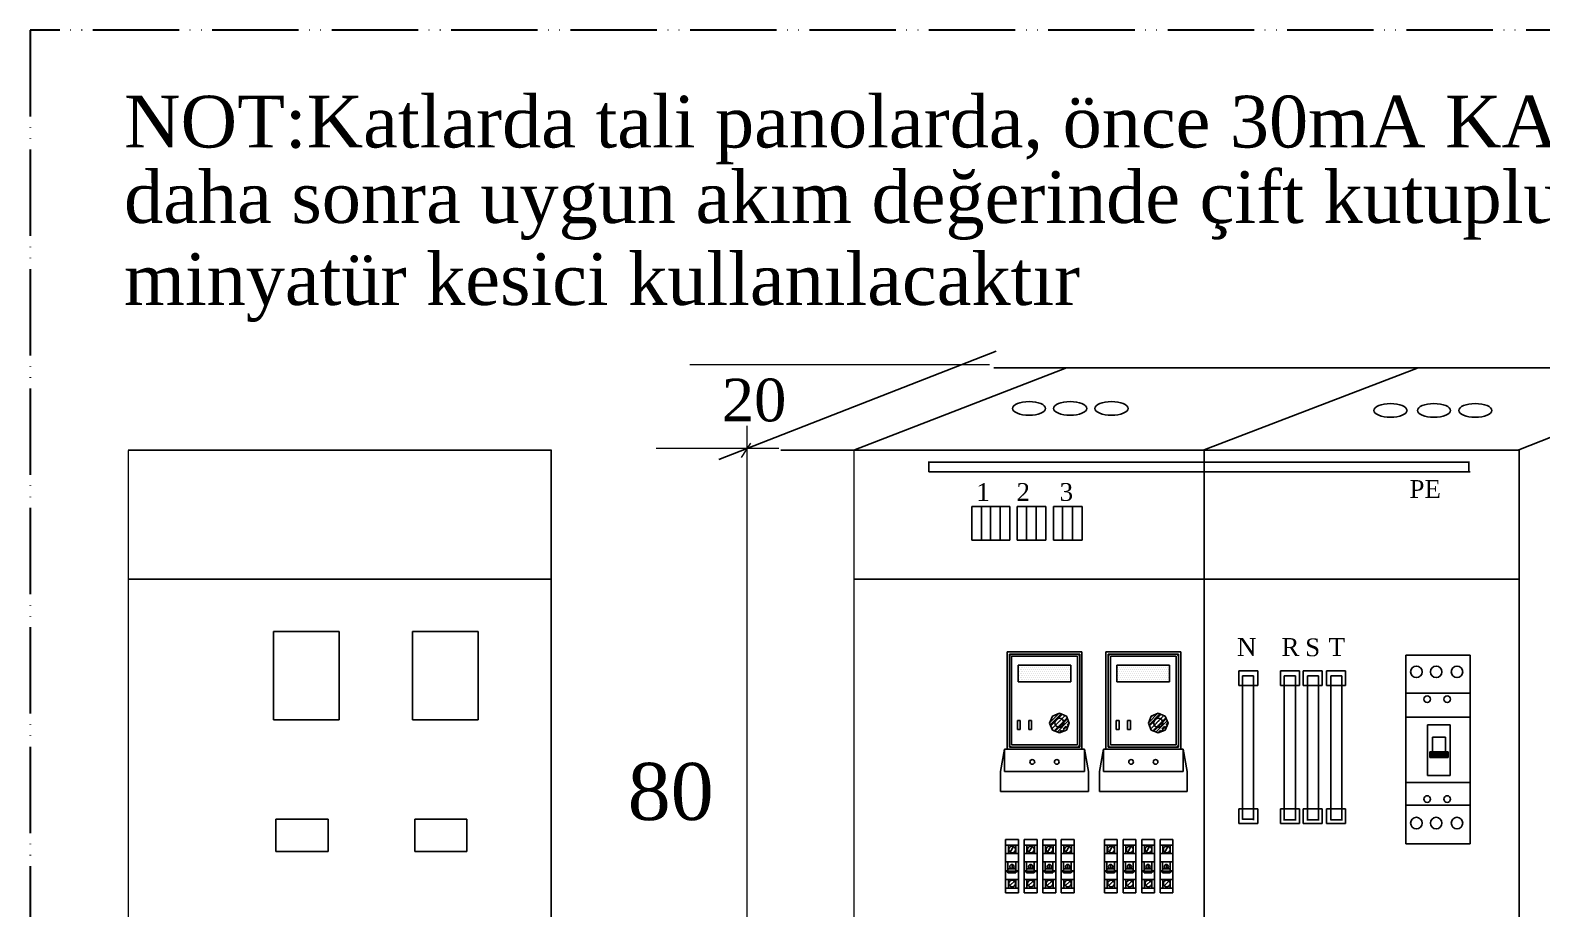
# Model space of a CAD drawing. Header units: centimetres. Extents: x 158658 to 162658, y -423569 to -420790.
# Drawn here: x 161230.4 to 161650.6, y -421034.6 to -420790.4 of the extents above; entities that cross this region are included whole.
import ezdxf

# ---------------------------------------------------------------- set-up
doc = ezdxf.new("R2010")
doc.units = ezdxf.units.CM
doc.header["$MEASUREMENT"] = 0
doc.linetypes.add('ACAD_ISO05W100', pattern=[33, 24, -3, 0, -3, 0, -3])
for name, color, linetype, lineweight in [('0.2', 7, 'Continuous', 20), ('aydınlatma linyesi', 2, 'Continuous', 50), ('etelefon', 2, 'ACAD_ISO05W100', 30)]:
    doc.layers.add(name, color=color, linetype=linetype, lineweight=lineweight)
doc.styles.add('MtXpl_Times_New_Roma', font='times.ttf')

msp = doc.modelspace()

# ---------------------------------------------------------------- linework, layer by layer
for p, q in [((161421.77, -420909.66), (161498.91, -420879.6)), ((161459.33, -420907.08), (161518.45, -420884.21)), ((161498.21, -420884.21), (161702.01, -420884.19)), ((161556.68, -420907.02), (161616.18, -420884.19)), ((161644.16, -420907.02), (161702.01, -420884.19)), ((161257.61, -420907.09), (161375.24, -420907.09)), ((161375.24, -420907.02), (161375.24, -421118.09)), ((161439.06, -420907.09), (161644.25, -420907.09)), ((161556.68, -420907.02), (161556.68, -421183.7)), ((161644.25, -420907.09), (161644.25, -421182.89)), ((161480.04, -420910.4), (161630.5, -420910.4)), ((161480.14, -420913.09), (161480.14, -420910.4)), ((161630.63, -420913.09), (161480.22, -420913.09)), ((161630.33, -420910.4), (161630.33, -420913.09)), ((161492.16, -420922.77), (161502.73, -420922.77)), ((161492.16, -420932.15), (161492.16, -420922.77)), ((161494.81, -420922.72), (161494.81, -420932.21)), ((161497.29, -420922.72), (161497.29, -420932.21)), ((161500.03, -420922.72), (161500.03, -420932.21)), ((161502.73, -420922.77), (161502.73, -420932.15)), ((161504.76, -420922.77), (161512.73, -420922.77)), ((161504.76, -420932.15), (161504.76, -420922.77)), ((161507.29, -420922.72), (161507.29, -420932.21)), ((161510.04, -420922.72), (161510.04, -420932.21)), ((161512.73, -420922.77), (161512.73, -420932.15)), ((161514.81, -420922.77), (161522.79, -420922.77)), ((161514.81, -420932.15), (161514.81, -420922.77)), ((161517.35, -420922.72), (161517.35, -420932.21)), ((161520.09, -420922.72), (161520.09, -420932.21)), ((161522.79, -420922.77), (161522.79, -420932.15)), ((161502.73, -420932.15), (161492.16, -420932.15)), ((161512.73, -420932.15), (161504.76, -420932.15)), ((161522.79, -420932.15), (161514.81, -420932.15)), ((161257.62, -420942.94), (161375.24, -420942.94)), ((161459.31, -420942.94), (161644.25, -420942.94)), ((161298.02, -420957.52), (161316.32, -420957.52)), ((161298.02, -420982.11), (161298.02, -420957.52)), ((161316.32, -420957.52), (161316.32, -420982.11)), ((161336.63, -420957.52), (161354.93, -420957.52)), ((161336.63, -420982.11), (161336.63, -420957.52)), ((161354.93, -420957.52), (161354.93, -420982.11)), ((161522.74, -420963.2), (161501.95, -420963.2)), ((161501.95, -420963.2), (161501.95, -420990.22)), ((161502.61, -420963.83), (161522.16, -420963.83)), ((161502.61, -420989.63), (161502.61, -420963.83)), ((161503.17, -420964.4), (161521.48, -420964.4)), ((161503.17, -420988.99), (161503.17, -420964.4)), ((161521.48, -420964.4), (161521.48, -420988.99)), ((161522.16, -420963.83), (161522.16, -420989.63)), ((161522.74, -420990.22), (161522.74, -420963.2)), ((161550.21, -420963.2), (161529.42, -420963.2)), ((161529.42, -420963.2), (161529.42, -420990.22)), ((161530.08, -420963.83), (161549.63, -420963.83)), ((161530.08, -420989.63), (161530.08, -420963.83)), ((161530.64, -420964.4), (161548.94, -420964.4)), ((161530.64, -420988.99), (161530.64, -420964.4)), ((161548.94, -420964.4), (161548.94, -420988.99)), ((161549.63, -420963.83), (161549.63, -420989.63)), ((161550.21, -420990.22), (161550.21, -420963.2)), ((161630.64, -420964.1), (161612.82, -420964.1)), ((161612.82, -420964.1), (161612.82, -421016.57)), ((161630.64, -421016.57), (161630.64, -420964.1)), ((161505, -420966.84), (161519.65, -420966.84)), ((161505, -420971.51), (161505, -420966.84)), ((161505.26, -420967.55), (161505.26, -420967.55)), ((161505.26, -420968.65), (161505.26, -420968.65)), ((161505.53, -420967), (161505.53, -420967)), ((161505.53, -420968.1), (161505.53, -420968.1)), ((161505.81, -420967.55), (161505.81, -420967.55)), ((161505.81, -420968.65), (161505.81, -420968.65)), ((161506.08, -420967), (161506.08, -420967)), ((161506.08, -420968.1), (161506.08, -420968.1)), ((161506.36, -420967.55), (161506.36, -420967.55)), ((161506.36, -420968.65), (161506.36, -420968.65)), ((161506.63, -420967), (161506.63, -420967)), ((161506.63, -420968.1), (161506.63, -420968.1)), ((161506.91, -420967.55), (161506.91, -420967.55)), ((161506.91, -420968.65), (161506.91, -420968.65)), ((161507.18, -420967), (161507.18, -420967)), ((161507.18, -420968.1), (161507.18, -420968.1)), ((161507.46, -420967.55), (161507.46, -420967.55)), ((161507.46, -420968.65), (161507.46, -420968.65)), ((161507.73, -420967), (161507.73, -420967)), ((161507.73, -420968.1), (161507.73, -420968.1)), ((161508.01, -420967.55), (161508.01, -420967.55)), ((161508.01, -420968.65), (161508.01, -420968.65)), ((161508.28, -420967), (161508.28, -420967)), ((161508.28, -420968.1), (161508.28, -420968.1)), ((161508.56, -420967.55), (161508.56, -420967.55)), ((161508.56, -420968.65), (161508.56, -420968.65)), ((161508.83, -420967), (161508.83, -420967)), ((161508.83, -420968.1), (161508.83, -420968.1)), ((161509.11, -420967.55), (161509.11, -420967.55)), ((161509.11, -420968.65), (161509.11, -420968.65)), ((161509.38, -420967), (161509.38, -420967)), ((161509.38, -420968.1), (161509.38, -420968.1)), ((161509.66, -420967.55), (161509.66, -420967.55)), ((161509.66, -420968.65), (161509.66, -420968.65)), ((161509.93, -420967), (161509.93, -420967)), ((161509.93, -420968.1), (161509.93, -420968.1)), ((161510.21, -420967.55), (161510.21, -420967.55)), ((161510.21, -420968.65), (161510.21, -420968.65)), ((161510.48, -420967), (161510.48, -420967)), ((161510.48, -420968.1), (161510.48, -420968.1)), ((161510.76, -420967.55), (161510.76, -420967.55)), ((161510.76, -420968.65), (161510.76, -420968.65)), ((161511.03, -420967), (161511.03, -420967)), ((161511.03, -420968.1), (161511.03, -420968.1)), ((161511.31, -420967.55), (161511.31, -420967.55)), ((161511.31, -420968.65), (161511.31, -420968.65)), ((161511.58, -420967), (161511.58, -420967)), ((161511.58, -420968.1), (161511.58, -420968.1)), ((161511.86, -420967.55), (161511.86, -420967.55)), ((161511.86, -420968.65), (161511.86, -420968.65)), ((161512.13, -420967), (161512.13, -420967)), ((161512.13, -420968.1), (161512.13, -420968.1)), ((161512.41, -420967.55), (161512.41, -420967.55)), ((161512.41, -420968.65), (161512.41, -420968.65)), ((161512.68, -420967), (161512.68, -420967)), ((161512.68, -420968.1), (161512.68, -420968.1)), ((161512.96, -420967.55), (161512.96, -420967.55)), ((161512.96, -420968.65), (161512.96, -420968.65)), ((161513.23, -420967), (161513.23, -420967)), ((161513.23, -420968.1), (161513.23, -420968.1)), ((161513.51, -420967.55), (161513.51, -420967.55)), ((161513.51, -420968.65), (161513.51, -420968.65)), ((161513.78, -420967), (161513.78, -420967)), ((161513.78, -420968.1), (161513.78, -420968.1)), ((161514.06, -420967.55), (161514.06, -420967.55)), ((161514.06, -420968.65), (161514.06, -420968.65)), ((161514.33, -420967), (161514.33, -420967)), ((161514.33, -420968.1), (161514.33, -420968.1)), ((161514.61, -420967.55), (161514.61, -420967.55)), ((161514.61, -420968.65), (161514.61, -420968.65)), ((161514.88, -420967), (161514.88, -420967)), ((161514.88, -420968.1), (161514.88, -420968.1)), ((161515.16, -420967.55), (161515.16, -420967.55)), ((161515.16, -420968.65), (161515.16, -420968.65)), ((161515.43, -420967), (161515.43, -420967)), ((161515.43, -420968.1), (161515.43, -420968.1)), ((161515.71, -420967.55), (161515.71, -420967.55)), ((161515.71, -420968.65), (161515.71, -420968.65)), ((161515.98, -420967), (161515.98, -420967)), ((161515.98, -420968.1), (161515.98, -420968.1)), ((161516.26, -420967.55), (161516.26, -420967.55)), ((161516.26, -420968.65), (161516.26, -420968.65)), ((161516.53, -420967), (161516.53, -420967)), ((161516.53, -420968.1), (161516.53, -420968.1)), ((161516.81, -420967.55), (161516.81, -420967.55)), ((161516.81, -420968.65), (161516.81, -420968.65)), ((161517.08, -420967), (161517.08, -420967)), ((161517.08, -420968.1), (161517.08, -420968.1)), ((161517.36, -420967.55), (161517.36, -420967.55)), ((161517.36, -420968.65), (161517.36, -420968.65)), ((161517.64, -420967), (161517.64, -420967)), ((161517.64, -420968.1), (161517.64, -420968.1)), ((161517.91, -420967.55), (161517.91, -420967.55)), ((161517.91, -420968.65), (161517.91, -420968.65)), ((161518.19, -420967), (161518.19, -420967)), ((161518.19, -420968.1), (161518.19, -420968.1)), ((161518.46, -420967.55), (161518.46, -420967.55)), ((161518.46, -420968.65), (161518.46, -420968.65)), ((161518.74, -420967), (161518.74, -420967)), ((161518.74, -420968.1), (161518.74, -420968.1)), ((161519.01, -420967.55), (161519.01, -420967.55)), ((161519.01, -420968.65), (161519.01, -420968.65)), ((161519.29, -420967), (161519.29, -420967)), ((161519.29, -420968.1), (161519.29, -420968.1)), ((161519.56, -420967.55), (161519.56, -420967.55)), ((161519.56, -420968.65), (161519.56, -420968.65)), ((161519.65, -420966.84), (161519.65, -420971.51)), ((161532.47, -420966.84), (161547.11, -420966.84)), ((161532.47, -420971.51), (161532.47, -420966.84)), ((161532.73, -420967.55), (161532.73, -420967.55)), ((161532.73, -420968.65), (161532.73, -420968.65)), ((161533, -420967), (161533, -420967)), ((161533, -420968.1), (161533, -420968.1)), ((161533.28, -420967.55), (161533.28, -420967.55)), ((161533.28, -420968.65), (161533.28, -420968.65)), ((161533.55, -420967), (161533.55, -420967)), ((161533.55, -420968.1), (161533.55, -420968.1)), ((161533.83, -420967.55), (161533.83, -420967.55)), ((161533.83, -420968.65), (161533.83, -420968.65)), ((161534.1, -420967), (161534.1, -420967)), ((161534.1, -420968.1), (161534.1, -420968.1)), ((161534.38, -420967.55), (161534.38, -420967.55)), ((161534.38, -420968.65), (161534.38, -420968.65)), ((161534.65, -420967), (161534.65, -420967)), ((161534.65, -420968.1), (161534.65, -420968.1)), ((161534.93, -420967.55), (161534.93, -420967.55)), ((161534.93, -420968.65), (161534.93, -420968.65)), ((161535.2, -420967), (161535.2, -420967)), ((161535.2, -420968.1), (161535.2, -420968.1)), ((161535.48, -420967.55), (161535.48, -420967.55)), ((161535.48, -420968.65), (161535.48, -420968.65)), ((161535.75, -420967), (161535.75, -420967)), ((161535.75, -420968.1), (161535.75, -420968.1)), ((161536.03, -420967.55), (161536.03, -420967.55)), ((161536.03, -420968.65), (161536.03, -420968.65)), ((161536.3, -420967), (161536.3, -420967)), ((161536.3, -420968.1), (161536.3, -420968.1)), ((161536.58, -420967.55), (161536.58, -420967.55)), ((161536.58, -420968.65), (161536.58, -420968.65)), ((161536.85, -420967), (161536.85, -420967)), ((161536.85, -420968.1), (161536.85, -420968.1)), ((161537.13, -420967.55), (161537.13, -420967.55)), ((161537.13, -420968.65), (161537.13, -420968.65)), ((161537.4, -420967), (161537.4, -420967)), ((161537.4, -420968.1), (161537.4, -420968.1)), ((161537.68, -420967.55), (161537.68, -420967.55)), ((161537.68, -420968.65), (161537.68, -420968.65)), ((161537.95, -420967), (161537.95, -420967)), ((161537.95, -420968.1), (161537.95, -420968.1)), ((161538.23, -420967.55), (161538.23, -420967.55)), ((161538.23, -420968.65), (161538.23, -420968.65)), ((161538.5, -420967), (161538.5, -420967)), ((161538.5, -420968.1), (161538.5, -420968.1)), ((161538.78, -420967.55), (161538.78, -420967.55)), ((161538.78, -420968.65), (161538.78, -420968.65)), ((161539.05, -420967), (161539.05, -420967)), ((161539.05, -420968.1), (161539.05, -420968.1)), ((161539.33, -420967.55), (161539.33, -420967.55)), ((161539.33, -420968.65), (161539.33, -420968.65)), ((161539.6, -420967), (161539.6, -420967)), ((161539.6, -420968.1), (161539.6, -420968.1)), ((161539.88, -420967.55), (161539.88, -420967.55)), ((161539.88, -420968.65), (161539.88, -420968.65)), ((161540.15, -420967), (161540.15, -420967)), ((161540.15, -420968.1), (161540.15, -420968.1)), ((161540.43, -420967.55), (161540.43, -420967.55)), ((161540.43, -420968.65), (161540.43, -420968.65)), ((161540.7, -420967), (161540.7, -420967)), ((161540.7, -420968.1), (161540.7, -420968.1)), ((161540.98, -420967.55), (161540.98, -420967.55)), ((161540.98, -420968.65), (161540.98, -420968.65)), ((161541.25, -420967), (161541.25, -420967)), ((161541.25, -420968.1), (161541.25, -420968.1)), ((161541.53, -420967.55), (161541.53, -420967.55)), ((161541.53, -420968.65), (161541.53, -420968.65)), ((161541.8, -420967), (161541.8, -420967)), ((161541.8, -420968.1), (161541.8, -420968.1)), ((161542.08, -420967.55), (161542.08, -420967.55)), ((161542.08, -420968.65), (161542.08, -420968.65)), ((161542.35, -420967), (161542.35, -420967)), ((161542.35, -420968.1), (161542.35, -420968.1)), ((161542.63, -420967.55), (161542.63, -420967.55)), ((161542.63, -420968.65), (161542.63, -420968.65)), ((161542.9, -420967), (161542.9, -420967)), ((161542.9, -420968.1), (161542.9, -420968.1)), ((161543.18, -420967.55), (161543.18, -420967.55)), ((161543.18, -420968.65), (161543.18, -420968.65)), ((161543.45, -420967), (161543.45, -420967)), ((161543.45, -420968.1), (161543.45, -420968.1)), ((161543.73, -420967.55), (161543.73, -420967.55)), ((161543.73, -420968.65), (161543.73, -420968.65)), ((161544, -420967), (161544, -420967)), ((161544, -420968.1), (161544, -420968.1)), ((161544.28, -420967.55), (161544.28, -420967.55)), ((161544.28, -420968.65), (161544.28, -420968.65)), ((161544.55, -420967), (161544.55, -420967)), ((161544.55, -420968.1), (161544.55, -420968.1)), ((161544.83, -420967.55), (161544.83, -420967.55)), ((161544.83, -420968.65), (161544.83, -420968.65)), ((161545.1, -420967), (161545.1, -420967)), ((161545.1, -420968.1), (161545.1, -420968.1)), ((161545.38, -420967.55), (161545.38, -420967.55)), ((161545.38, -420968.65), (161545.38, -420968.65)), ((161545.65, -420967), (161545.65, -420967)), ((161545.65, -420968.1), (161545.65, -420968.1)), ((161545.93, -420967.55), (161545.93, -420967.55)), ((161545.93, -420968.65), (161545.93, -420968.65)), ((161546.2, -420967), (161546.2, -420967)), ((161546.2, -420968.1), (161546.2, -420968.1)), ((161546.48, -420967.55), (161546.48, -420967.55)), ((161546.48, -420968.65), (161546.48, -420968.65)), ((161546.75, -420967), (161546.75, -420967)), ((161546.75, -420968.1), (161546.75, -420968.1)), ((161547.03, -420967.55), (161547.03, -420967.55)), ((161547.03, -420968.65), (161547.03, -420968.65)), ((161547.11, -420966.84), (161547.11, -420971.51)), ((161566.33, -420968.49), (161571.6, -420968.49)), ((161566.33, -420972.55), (161566.33, -420968.49)), ((161571.6, -420968.49), (161571.6, -420972.55)), ((161577.92, -420968.49), (161583.19, -420968.49)), ((161577.92, -420972.55), (161577.92, -420968.49)), ((161583.19, -420968.49), (161583.19, -420972.55)), ((161584.23, -420968.49), (161589.5, -420968.49)), ((161584.23, -420972.55), (161584.23, -420968.49)), ((161589.5, -420968.49), (161589.5, -420972.55)), ((161590.7, -420968.49), (161595.97, -420968.49)), ((161590.7, -420972.55), (161590.7, -420968.49)), ((161595.97, -420968.49), (161595.97, -420972.55)), ((161519.65, -420971.51), (161505, -420971.51)), ((161505.26, -420969.76), (161505.26, -420969.76)), ((161505.26, -420970.86), (161505.26, -420970.86)), ((161505.53, -420969.2), (161505.53, -420969.2)), ((161505.53, -420970.31), (161505.53, -420970.31)), ((161505.53, -420971.41), (161505.53, -420971.41)), ((161505.81, -420969.76), (161505.81, -420969.76)), ((161505.81, -420970.86), (161505.81, -420970.86)), ((161506.08, -420969.2), (161506.08, -420969.2)), ((161506.08, -420970.31), (161506.08, -420970.31)), ((161506.08, -420971.41), (161506.08, -420971.41)), ((161506.36, -420969.76), (161506.36, -420969.76)), ((161506.36, -420970.86), (161506.36, -420970.86)), ((161506.63, -420969.2), (161506.63, -420969.2)), ((161506.63, -420970.31), (161506.63, -420970.31)), ((161506.63, -420971.41), (161506.63, -420971.41)), ((161506.91, -420969.76), (161506.91, -420969.76)), ((161506.91, -420970.86), (161506.91, -420970.86)), ((161507.18, -420969.2), (161507.18, -420969.2)), ((161507.18, -420970.31), (161507.18, -420970.31)), ((161507.18, -420971.41), (161507.18, -420971.41)), ((161507.46, -420969.76), (161507.46, -420969.76)), ((161507.46, -420970.86), (161507.46, -420970.86)), ((161507.73, -420969.2), (161507.73, -420969.2)), ((161507.73, -420970.31), (161507.73, -420970.31)), ((161507.73, -420971.41), (161507.73, -420971.41)), ((161508.01, -420969.76), (161508.01, -420969.76)), ((161508.01, -420970.86), (161508.01, -420970.86)), ((161508.28, -420969.2), (161508.28, -420969.2)), ((161508.28, -420970.31), (161508.28, -420970.31)), ((161508.28, -420971.41), (161508.28, -420971.41)), ((161508.56, -420969.76), (161508.56, -420969.76)), ((161508.56, -420970.86), (161508.56, -420970.86)), ((161508.83, -420969.2), (161508.83, -420969.2)), ((161508.83, -420970.31), (161508.83, -420970.31)), ((161508.83, -420971.41), (161508.83, -420971.41)), ((161509.11, -420969.76), (161509.11, -420969.76)), ((161509.11, -420970.86), (161509.11, -420970.86)), ((161509.38, -420969.2), (161509.38, -420969.2)), ((161509.38, -420970.31), (161509.38, -420970.31)), ((161509.38, -420971.41), (161509.38, -420971.41)), ((161509.66, -420969.76), (161509.66, -420969.76)), ((161509.66, -420970.86), (161509.66, -420970.86)), ((161509.93, -420969.2), (161509.93, -420969.2)), ((161509.93, -420970.31), (161509.93, -420970.31)), ((161509.93, -420971.41), (161509.93, -420971.41)), ((161510.21, -420969.76), (161510.21, -420969.76)), ((161510.21, -420970.86), (161510.21, -420970.86)), ((161510.48, -420969.2), (161510.48, -420969.2)), ((161510.48, -420970.31), (161510.48, -420970.31)), ((161510.48, -420971.41), (161510.48, -420971.41)), ((161510.76, -420969.76), (161510.76, -420969.76)), ((161510.76, -420970.86), (161510.76, -420970.86)), ((161511.03, -420969.2), (161511.03, -420969.2)), ((161511.03, -420970.31), (161511.03, -420970.31)), ((161511.03, -420971.41), (161511.03, -420971.41)), ((161511.31, -420969.76), (161511.31, -420969.76)), ((161511.31, -420970.86), (161511.31, -420970.86)), ((161511.58, -420969.2), (161511.58, -420969.2)), ((161511.58, -420970.31), (161511.58, -420970.31)), ((161511.58, -420971.41), (161511.58, -420971.41)), ((161511.86, -420969.76), (161511.86, -420969.76)), ((161511.86, -420970.86), (161511.86, -420970.86)), ((161512.13, -420969.2), (161512.13, -420969.2)), ((161512.13, -420970.31), (161512.13, -420970.31)), ((161512.13, -420971.41), (161512.13, -420971.41)), ((161512.41, -420969.76), (161512.41, -420969.76)), ((161512.41, -420970.86), (161512.41, -420970.86)), ((161512.68, -420969.2), (161512.68, -420969.2)), ((161512.68, -420970.31), (161512.68, -420970.31)), ((161512.68, -420971.41), (161512.68, -420971.41)), ((161512.96, -420969.76), (161512.96, -420969.76)), ((161512.96, -420970.86), (161512.96, -420970.86)), ((161513.23, -420969.2), (161513.23, -420969.2)), ((161513.23, -420970.31), (161513.23, -420970.31)), ((161513.23, -420971.41), (161513.23, -420971.41)), ((161513.51, -420969.76), (161513.51, -420969.76)), ((161513.51, -420970.86), (161513.51, -420970.86)), ((161513.78, -420969.2), (161513.78, -420969.2)), ((161513.78, -420970.31), (161513.78, -420970.31)), ((161513.78, -420971.41), (161513.78, -420971.41)), ((161514.06, -420969.76), (161514.06, -420969.76)), ((161514.06, -420970.86), (161514.06, -420970.86)), ((161514.33, -420969.2), (161514.33, -420969.2)), ((161514.33, -420970.31), (161514.33, -420970.31)), ((161514.33, -420971.41), (161514.33, -420971.41)), ((161514.61, -420969.76), (161514.61, -420969.76)), ((161514.61, -420970.86), (161514.61, -420970.86)), ((161514.88, -420969.2), (161514.88, -420969.2)), ((161514.88, -420970.31), (161514.88, -420970.31)), ((161514.88, -420971.41), (161514.88, -420971.41)), ((161515.16, -420969.76), (161515.16, -420969.76)), ((161515.16, -420970.86), (161515.16, -420970.86)), ((161515.43, -420969.2), (161515.43, -420969.2)), ((161515.43, -420970.31), (161515.43, -420970.31)), ((161515.43, -420971.41), (161515.43, -420971.41)), ((161515.71, -420969.76), (161515.71, -420969.76)), ((161515.71, -420970.86), (161515.71, -420970.86)), ((161515.98, -420969.2), (161515.98, -420969.2)), ((161515.98, -420970.31), (161515.98, -420970.31)), ((161515.98, -420971.41), (161515.98, -420971.41)), ((161516.26, -420969.76), (161516.26, -420969.76)), ((161516.26, -420970.86), (161516.26, -420970.86)), ((161516.53, -420969.2), (161516.53, -420969.2)), ((161516.53, -420970.31), (161516.53, -420970.31)), ((161516.53, -420971.41), (161516.53, -420971.41)), ((161516.81, -420969.76), (161516.81, -420969.76)), ((161516.81, -420970.86), (161516.81, -420970.86)), ((161517.08, -420969.2), (161517.08, -420969.2)), ((161517.08, -420970.31), (161517.08, -420970.31)), ((161517.08, -420971.41), (161517.08, -420971.41)), ((161517.36, -420969.76), (161517.36, -420969.76)), ((161517.36, -420970.86), (161517.36, -420970.86)), ((161517.64, -420969.2), (161517.64, -420969.2)), ((161517.64, -420970.31), (161517.64, -420970.31)), ((161517.64, -420971.41), (161517.64, -420971.41)), ((161517.91, -420969.76), (161517.91, -420969.76)), ((161517.91, -420970.86), (161517.91, -420970.86)), ((161518.19, -420969.2), (161518.19, -420969.2)), ((161518.19, -420970.31), (161518.19, -420970.31)), ((161518.19, -420971.41), (161518.19, -420971.41)), ((161518.46, -420969.76), (161518.46, -420969.76)), ((161518.46, -420970.86), (161518.46, -420970.86)), ((161518.74, -420969.2), (161518.74, -420969.2)), ((161518.74, -420970.31), (161518.74, -420970.31)), ((161518.74, -420971.41), (161518.74, -420971.41)), ((161519.01, -420969.76), (161519.01, -420969.76)), ((161519.01, -420970.86), (161519.01, -420970.86)), ((161519.29, -420969.2), (161519.29, -420969.2)), ((161519.29, -420970.31), (161519.29, -420970.31)), ((161519.29, -420971.41), (161519.29, -420971.41)), ((161519.56, -420969.76), (161519.56, -420969.76)), ((161519.56, -420970.86), (161519.56, -420970.86)), ((161547.11, -420971.51), (161532.47, -420971.51)), ((161532.73, -420969.76), (161532.73, -420969.76)), ((161532.73, -420970.86), (161532.73, -420970.86)), ((161533, -420969.2), (161533, -420969.2)), ((161533, -420970.31), (161533, -420970.31)), ((161533, -420971.41), (161533, -420971.41)), ((161533.28, -420969.76), (161533.28, -420969.76)), ((161533.28, -420970.86), (161533.28, -420970.86)), ((161533.55, -420969.2), (161533.55, -420969.2)), ((161533.55, -420970.31), (161533.55, -420970.31)), ((161533.55, -420971.41), (161533.55, -420971.41)), ((161533.83, -420969.76), (161533.83, -420969.76)), ((161533.83, -420970.86), (161533.83, -420970.86)), ((161534.1, -420969.2), (161534.1, -420969.2)), ((161534.1, -420970.31), (161534.1, -420970.31)), ((161534.1, -420971.41), (161534.1, -420971.41)), ((161534.38, -420969.76), (161534.38, -420969.76)), ((161534.38, -420970.86), (161534.38, -420970.86)), ((161534.65, -420969.2), (161534.65, -420969.2)), ((161534.65, -420970.31), (161534.65, -420970.31)), ((161534.65, -420971.41), (161534.65, -420971.41)), ((161534.93, -420969.76), (161534.93, -420969.76)), ((161534.93, -420970.86), (161534.93, -420970.86)), ((161535.2, -420969.2), (161535.2, -420969.2)), ((161535.2, -420970.31), (161535.2, -420970.31)), ((161535.2, -420971.41), (161535.2, -420971.41)), ((161535.48, -420969.76), (161535.48, -420969.76)), ((161535.48, -420970.86), (161535.48, -420970.86)), ((161535.75, -420969.2), (161535.75, -420969.2)), ((161535.75, -420970.31), (161535.75, -420970.31)), ((161535.75, -420971.41), (161535.75, -420971.41)), ((161536.03, -420969.76), (161536.03, -420969.76)), ((161536.03, -420970.86), (161536.03, -420970.86)), ((161536.3, -420969.2), (161536.3, -420969.2)), ((161536.3, -420970.31), (161536.3, -420970.31)), ((161536.3, -420971.41), (161536.3, -420971.41)), ((161536.58, -420969.76), (161536.58, -420969.76)), ((161536.58, -420970.86), (161536.58, -420970.86)), ((161536.85, -420969.2), (161536.85, -420969.2)), ((161536.85, -420970.31), (161536.85, -420970.31)), ((161536.85, -420971.41), (161536.85, -420971.41)), ((161537.13, -420969.76), (161537.13, -420969.76)), ((161537.13, -420970.86), (161537.13, -420970.86)), ((161537.4, -420969.2), (161537.4, -420969.2)), ((161537.4, -420970.31), (161537.4, -420970.31)), ((161537.4, -420971.41), (161537.4, -420971.41)), ((161537.68, -420969.76), (161537.68, -420969.76)), ((161537.68, -420970.86), (161537.68, -420970.86)), ((161537.95, -420969.2), (161537.95, -420969.2)), ((161537.95, -420970.31), (161537.95, -420970.31)), ((161537.95, -420971.41), (161537.95, -420971.41)), ((161538.23, -420969.76), (161538.23, -420969.76)), ((161538.23, -420970.86), (161538.23, -420970.86)), ((161538.5, -420969.2), (161538.5, -420969.2)), ((161538.5, -420970.31), (161538.5, -420970.31)), ((161538.5, -420971.41), (161538.5, -420971.41)), ((161538.78, -420969.76), (161538.78, -420969.76)), ((161538.78, -420970.86), (161538.78, -420970.86)), ((161539.05, -420969.2), (161539.05, -420969.2)), ((161539.05, -420970.31), (161539.05, -420970.31)), ((161539.05, -420971.41), (161539.05, -420971.41)), ((161539.33, -420969.76), (161539.33, -420969.76)), ((161539.33, -420970.86), (161539.33, -420970.86)), ((161539.6, -420969.2), (161539.6, -420969.2)), ((161539.6, -420970.31), (161539.6, -420970.31)), ((161539.6, -420971.41), (161539.6, -420971.41)), ((161539.88, -420969.76), (161539.88, -420969.76)), ((161539.88, -420970.86), (161539.88, -420970.86)), ((161540.15, -420969.2), (161540.15, -420969.2)), ((161540.15, -420970.31), (161540.15, -420970.31)), ((161540.15, -420971.41), (161540.15, -420971.41)), ((161540.43, -420969.76), (161540.43, -420969.76)), ((161540.43, -420970.86), (161540.43, -420970.86)), ((161540.7, -420969.2), (161540.7, -420969.2)), ((161540.7, -420970.31), (161540.7, -420970.31)), ((161540.7, -420971.41), (161540.7, -420971.41)), ((161540.98, -420969.76), (161540.98, -420969.76)), ((161540.98, -420970.86), (161540.98, -420970.86)), ((161541.25, -420969.2), (161541.25, -420969.2)), ((161541.25, -420970.31), (161541.25, -420970.31)), ((161541.25, -420971.41), (161541.25, -420971.41)), ((161541.53, -420969.76), (161541.53, -420969.76)), ((161541.53, -420970.86), (161541.53, -420970.86)), ((161541.8, -420969.2), (161541.8, -420969.2)), ((161541.8, -420970.31), (161541.8, -420970.31)), ((161541.8, -420971.41), (161541.8, -420971.41)), ((161542.08, -420969.76), (161542.08, -420969.76)), ((161542.08, -420970.86), (161542.08, -420970.86)), ((161542.35, -420969.2), (161542.35, -420969.2)), ((161542.35, -420970.31), (161542.35, -420970.31)), ((161542.35, -420971.41), (161542.35, -420971.41)), ((161542.63, -420969.76), (161542.63, -420969.76)), ((161542.63, -420970.86), (161542.63, -420970.86)), ((161542.9, -420969.2), (161542.9, -420969.2)), ((161542.9, -420970.31), (161542.9, -420970.31)), ((161542.9, -420971.41), (161542.9, -420971.41)), ((161543.18, -420969.76), (161543.18, -420969.76)), ((161543.18, -420970.86), (161543.18, -420970.86)), ((161543.45, -420969.2), (161543.45, -420969.2)), ((161543.45, -420970.31), (161543.45, -420970.31)), ((161543.45, -420971.41), (161543.45, -420971.41)), ((161543.73, -420969.76), (161543.73, -420969.76)), ((161543.73, -420970.86), (161543.73, -420970.86)), ((161544, -420969.2), (161544, -420969.2)), ((161544, -420970.31), (161544, -420970.31)), ((161544, -420971.41), (161544, -420971.41)), ((161544.28, -420969.76), (161544.28, -420969.76)), ((161544.28, -420970.86), (161544.28, -420970.86)), ((161544.55, -420969.2), (161544.55, -420969.2)), ((161544.55, -420970.31), (161544.55, -420970.31)), ((161544.55, -420971.41), (161544.55, -420971.41)), ((161544.83, -420969.76), (161544.83, -420969.76)), ((161544.83, -420970.86), (161544.83, -420970.86)), ((161545.1, -420969.2), (161545.1, -420969.2)), ((161545.1, -420970.31), (161545.1, -420970.31)), ((161545.1, -420971.41), (161545.1, -420971.41)), ((161545.38, -420969.76), (161545.38, -420969.76)), ((161545.38, -420970.86), (161545.38, -420970.86)), ((161545.65, -420969.2), (161545.65, -420969.2)), ((161545.65, -420970.31), (161545.65, -420970.31)), ((161545.65, -420971.41), (161545.65, -420971.41)), ((161545.93, -420969.76), (161545.93, -420969.76)), ((161545.93, -420970.86), (161545.93, -420970.86)), ((161546.2, -420969.2), (161546.2, -420969.2)), ((161546.2, -420970.31), (161546.2, -420970.31)), ((161546.2, -420971.41), (161546.2, -420971.41)), ((161546.48, -420969.76), (161546.48, -420969.76)), ((161546.48, -420970.86), (161546.48, -420970.86)), ((161546.75, -420969.2), (161546.75, -420969.2)), ((161546.75, -420970.31), (161546.75, -420970.31)), ((161546.75, -420971.41), (161546.75, -420971.41)), ((161547.03, -420969.76), (161547.03, -420969.76)), ((161547.03, -420970.86), (161547.03, -420970.86)), ((161571.6, -420972.55), (161566.33, -420972.55)), ((161567.39, -420969.82), (161570.46, -420969.82)), ((161567.39, -421009.75), (161567.39, -420969.82)), ((161570.46, -420969.82), (161570.46, -421009.96)), ((161583.19, -420972.55), (161577.92, -420972.55)), ((161579, -420969.82), (161582.07, -420969.82)), ((161579, -421010.05), (161579, -420969.82)), ((161582.07, -420969.82), (161582.07, -421010.05)), ((161589.5, -420972.55), (161584.23, -420972.55)), ((161585.47, -420969.82), (161588.53, -420969.82)), ((161585.47, -421010.05), (161585.47, -420969.82)), ((161588.53, -420969.82), (161588.53, -421010.05)), ((161595.97, -420972.55), (161590.7, -420972.55)), ((161591.92, -420969.82), (161594.99, -420969.82)), ((161591.92, -421009.93), (161591.92, -420969.82)), ((161594.99, -420969.82), (161594.99, -421010.05)), ((161630.42, -420974.7), (161612.72, -420974.7)), ((161514.56, -420981.06), (161513.76, -420983)), ((161513.85, -420982.78), (161516.28, -420980.35)), ((161513.95, -420983.46), (161516.96, -420980.45)), ((161514.07, -420983.73), (161517.23, -420980.57)), ((161514.4, -420981.45), (161514.95, -420980.9)), ((161514.41, -420984.56), (161518.06, -420980.91)), ((161516.49, -420980.26), (161514.56, -420981.06)), ((161514.56, -420981.49), (161514.56, -420981.49)), ((161515.02, -420985.11), (161518.61, -420981.52)), ((161515.15, -420980.9), (161515.15, -420980.9)), ((161515.29, -420985.23), (161518.73, -420981.79)), ((161515.29, -420985.23), (161518.73, -420981.79)), ((161515.73, -420981.49), (161515.73, -420981.49)), ((161516.31, -420980.9), (161516.31, -420980.9)), ((161518.42, -420981.06), (161516.49, -420980.26)), ((161516.9, -420981.49), (161516.9, -420981.49)), ((161517.09, -420981.88), (161517.87, -420981.1)), ((161517.48, -420980.9), (161517.48, -420980.9)), ((161518.06, -420981.49), (161518.06, -420981.49)), ((161519.22, -420982.99), (161518.42, -420981.06)), ((161542.03, -420981.06), (161541.23, -420983)), ((161541.32, -420982.78), (161543.75, -420980.35)), ((161541.42, -420983.46), (161544.42, -420980.45)), ((161541.54, -420983.73), (161544.7, -420980.57)), ((161541.87, -420981.45), (161542.42, -420980.9)), ((161541.88, -420984.56), (161545.52, -420980.91)), ((161543.96, -420980.26), (161542.03, -420981.06)), ((161542.03, -420981.49), (161542.03, -420981.49)), ((161542.49, -420985.11), (161546.08, -420981.52)), ((161542.61, -420980.9), (161542.61, -420980.9)), ((161542.76, -420985.23), (161546.2, -420981.79)), ((161542.76, -420985.23), (161546.2, -420981.79)), ((161543.2, -420981.49), (161543.2, -420981.49)), ((161543.78, -420980.9), (161543.78, -420980.9)), ((161545.89, -420981.06), (161543.96, -420980.26)), ((161544.36, -420981.49), (161544.36, -420981.49)), ((161544.56, -420981.88), (161545.34, -420981.1)), ((161544.95, -420980.9), (161544.95, -420980.9)), ((161545.53, -420981.49), (161545.53, -420981.49)), ((161546.69, -420982.99), (161545.89, -420981.06)), ((161612.68, -420981.36), (161630.56, -420981.36)), ((161316.32, -420982.11), (161298.02, -420982.11)), ((161354.93, -420982.11), (161336.63, -420982.11)), ((161504.8, -420982.28), (161505.61, -420982.28)), ((161504.8, -420984.72), (161504.8, -420982.28)), ((161505.61, -420984.72), (161504.8, -420984.72)), ((161505.61, -420982.28), (161505.61, -420984.72)), ((161507.95, -420982.28), (161508.76, -420982.28)), ((161507.95, -420984.72), (161507.95, -420982.28)), ((161508.76, -420984.72), (161507.95, -420984.72)), ((161508.76, -420982.28), (161508.76, -420984.72)), ((161513.76, -420983), (161514.56, -420984.93)), ((161513.98, -420983.24), (161513.98, -420983.24)), ((161514.56, -420982.65), (161514.56, -420982.65)), ((161514.56, -420983.82), (161514.56, -420983.82)), ((161514.56, -420984.93), (161516.49, -420985.73)), ((161514.76, -420984.21), (161515.53, -420983.43)), ((161515.15, -420982.07), (161515.15, -420982.07)), ((161515.15, -420983.24), (161515.15, -420983.24)), ((161515.15, -420984.4), (161515.15, -420984.4)), ((161515.73, -420982.65), (161515.73, -420982.65)), ((161515.73, -420983.82), (161515.73, -420983.82)), ((161515.73, -420984.99), (161515.73, -420984.99)), ((161515.84, -420985.46), (161518.96, -420982.34)), ((161515.92, -420983.04), (161516.7, -420982.26)), ((161516.31, -420982.07), (161516.31, -420982.07)), ((161516.31, -420983.24), (161516.31, -420983.24)), ((161516.31, -420984.4), (161516.31, -420984.4)), ((161516.31, -420985.57), (161516.31, -420985.57)), ((161516.39, -420985.68), (161517.09, -420984.99)), ((161516.49, -420985.73), (161518.43, -420984.92)), ((161516.9, -420982.65), (161516.9, -420982.65)), ((161516.9, -420983.82), (161516.9, -420983.82)), ((161516.9, -420984.99), (161516.9, -420984.99)), ((161516.92, -420985.55), (161519.05, -420983.42)), ((161517.48, -420982.07), (161517.48, -420982.07)), ((161517.48, -420983.24), (161517.48, -420983.24)), ((161517.48, -420984.6), (161518.26, -420983.82)), ((161517.48, -420984.4), (161517.48, -420984.4)), ((161518.06, -420982.65), (161518.06, -420982.65)), ((161518.06, -420983.82), (161518.06, -420983.82)), ((161518.06, -420984.99), (161518.06, -420984.99)), ((161518.43, -420984.92), (161519.22, -420982.99)), ((161518.65, -420982.07), (161518.65, -420982.07)), ((161518.65, -420983.43), (161519.18, -420982.89)), ((161518.65, -420983.24), (161518.65, -420983.24)), ((161532.27, -420982.28), (161533.08, -420982.28)), ((161532.27, -420984.72), (161532.27, -420982.28)), ((161533.08, -420984.72), (161532.27, -420984.72)), ((161533.08, -420982.28), (161533.08, -420984.72)), ((161535.42, -420982.28), (161536.23, -420982.28)), ((161535.42, -420984.72), (161535.42, -420982.28)), ((161536.23, -420984.72), (161535.42, -420984.72)), ((161536.23, -420982.28), (161536.23, -420984.72)), ((161541.23, -420983), (161542.03, -420984.93)), ((161541.45, -420983.24), (161541.45, -420983.24)), ((161542.03, -420982.65), (161542.03, -420982.65)), ((161542.03, -420983.82), (161542.03, -420983.82)), ((161542.03, -420984.93), (161543.96, -420985.73)), ((161542.22, -420984.21), (161543, -420983.43)), ((161542.61, -420982.07), (161542.61, -420982.07)), ((161542.61, -420983.24), (161542.61, -420983.24)), ((161542.61, -420984.4), (161542.61, -420984.4)), ((161543.2, -420982.65), (161543.2, -420982.65)), ((161543.2, -420983.82), (161543.2, -420983.82)), ((161543.2, -420984.99), (161543.2, -420984.99)), ((161543.31, -420985.46), (161546.42, -420982.34)), ((161543.39, -420983.04), (161544.17, -420982.26)), ((161543.78, -420982.07), (161543.78, -420982.07)), ((161543.78, -420983.24), (161543.78, -420983.24)), ((161543.78, -420984.4), (161543.78, -420984.4)), ((161543.78, -420985.57), (161543.78, -420985.57)), ((161543.86, -420985.68), (161544.56, -420984.99)), ((161543.96, -420985.73), (161545.89, -420984.92)), ((161544.36, -420982.65), (161544.36, -420982.65)), ((161544.36, -420983.82), (161544.36, -420983.82)), ((161544.36, -420984.99), (161544.36, -420984.99)), ((161544.38, -420985.55), (161546.52, -420983.42)), ((161544.95, -420982.07), (161544.95, -420982.07)), ((161544.95, -420983.24), (161544.95, -420983.24)), ((161544.95, -420984.6), (161545.72, -420983.82)), ((161544.95, -420984.4), (161544.95, -420984.4)), ((161545.53, -420982.65), (161545.53, -420982.65)), ((161545.53, -420983.82), (161545.53, -420983.82)), ((161545.53, -420984.99), (161545.53, -420984.99)), ((161545.89, -420984.92), (161546.69, -420982.99)), ((161546.11, -420982.07), (161546.11, -420982.07)), ((161546.11, -420983.43), (161546.65, -420982.89)), ((161546.11, -420983.24), (161546.11, -420983.24)), ((161618.83, -420983.51), (161625.14, -420983.51)), ((161618.83, -420997.51), (161618.83, -420983.51)), ((161625.14, -420983.51), (161625.14, -420997.51)), ((161522.16, -420989.63), (161502.61, -420989.63)), ((161521.48, -420988.99), (161503.17, -420988.99)), ((161549.63, -420989.63), (161530.08, -420989.63)), ((161548.94, -420988.99), (161530.64, -420988.99)), ((161620.21, -420986.86), (161623.76, -420986.86)), ((161620.21, -420991), (161620.21, -420986.86)), ((161623.76, -420986.86), (161623.76, -420991)), ((161500.15, -420996.46), (161501.26, -420990.22)), ((161501.26, -420996.46), (161501.26, -420990.22)), ((161501.26, -420990.22), (161501.95, -420990.22)), ((161501.95, -420990.22), (161522.74, -420990.22)), ((161522.74, -420990.22), (161523.44, -420990.22)), ((161523.44, -420990.22), (161523.44, -420996.46)), ((161524.55, -420996.46), (161523.44, -420990.22)), ((161527.62, -420996.46), (161528.73, -420990.22)), ((161528.73, -420996.46), (161528.73, -420990.22)), ((161528.73, -420990.22), (161529.42, -420990.22)), ((161529.42, -420990.22), (161550.21, -420990.22)), ((161550.21, -420990.22), (161550.9, -420990.22)), ((161550.9, -420990.22), (161550.9, -420996.46)), ((161552.01, -420996.46), (161550.9, -420990.22)), ((161619.42, -420991), (161624.55, -420991)), ((161619.42, -420992.58), (161619.42, -420991)), ((161624.55, -420992.58), (161619.42, -420992.58)), ((161623.76, -420991), (161620.21, -420991)), ((161624.55, -420991), (161624.55, -420992.58)), ((161500.15, -421002.01), (161500.15, -420996.46)), ((161523.44, -420996.46), (161501.26, -420996.46)), ((161524.55, -420996.46), (161524.55, -421002.01)), ((161527.62, -421002.01), (161527.62, -420996.46)), ((161550.9, -420996.46), (161528.73, -420996.46)), ((161552.01, -420996.46), (161552.01, -421002.01)), ((161625.14, -420997.51), (161618.83, -420997.51)), ((161524.55, -421002.01), (161500.15, -421002.01)), ((161552.01, -421002.01), (161527.62, -421002.01)), ((161612.68, -420999.51), (161630.56, -420999.51)), ((161566.33, -421006.85), (161571.6, -421006.85)), ((161566.33, -421010.91), (161566.33, -421006.85)), ((161571.6, -421006.85), (161571.6, -421010.91)), ((161577.92, -421006.85), (161583.19, -421006.85)), ((161577.92, -421010.91), (161577.92, -421006.85)), ((161583.19, -421006.85), (161583.19, -421010.91)), ((161584.23, -421006.85), (161589.5, -421006.85)), ((161584.23, -421010.91), (161584.23, -421006.85)), ((161589.5, -421006.85), (161589.5, -421010.91)), ((161590.7, -421006.85), (161595.97, -421006.85)), ((161590.7, -421010.91), (161590.7, -421006.85)), ((161595.97, -421006.85), (161595.97, -421010.91)), ((161630.56, -421005.83), (161612.68, -421005.83)), ((161298.67, -421009.68), (161313.19, -421009.68)), ((161298.67, -421018.65), (161298.67, -421009.68)), ((161313.19, -421009.68), (161313.19, -421018.65)), ((161337.28, -421009.68), (161351.8, -421009.68)), ((161337.28, -421018.65), (161337.28, -421009.68)), ((161351.8, -421009.68), (161351.8, -421018.65)), ((161571.6, -421010.91), (161566.33, -421010.91)), ((161570.46, -421009.72), (161567.39, -421009.72)), ((161583.19, -421010.91), (161577.92, -421010.91)), ((161582.07, -421009.9), (161579, -421009.9)), ((161589.5, -421010.91), (161584.23, -421010.91)), ((161588.53, -421009.9), (161585.47, -421009.9)), ((161595.97, -421010.91), (161590.7, -421010.91)), ((161594.99, -421009.9), (161591.92, -421009.9)), ((161505.09, -421015.33), (161501.52, -421015.33)), ((161501.52, -421015.33), (161501.52, -421030.18)), ((161505.09, -421030.18), (161505.09, -421015.33)), ((161510.27, -421015.33), (161506.71, -421015.33)), ((161506.71, -421015.33), (161506.71, -421030.18)), ((161510.27, -421030.18), (161510.27, -421015.33)), ((161515.45, -421015.33), (161511.89, -421015.33)), ((161511.89, -421015.33), (161511.89, -421030.18)), ((161515.45, -421030.18), (161515.45, -421015.33)), ((161520.55, -421015.33), (161516.99, -421015.33)), ((161516.99, -421015.33), (161516.99, -421030.18)), ((161520.55, -421030.18), (161520.55, -421015.33)), ((161532.56, -421015.33), (161528.99, -421015.33)), ((161528.99, -421015.33), (161528.99, -421030.18)), ((161532.56, -421030.18), (161532.56, -421015.33)), ((161537.74, -421015.33), (161534.17, -421015.33)), ((161534.17, -421015.33), (161534.17, -421030.18)), ((161537.74, -421030.18), (161537.74, -421015.33)), ((161542.92, -421015.33), (161539.35, -421015.33)), ((161539.35, -421015.33), (161539.35, -421030.18)), ((161542.92, -421030.18), (161542.92, -421015.33)), ((161548.02, -421015.33), (161544.45, -421015.33)), ((161544.45, -421015.33), (161544.45, -421030.18)), ((161548.02, -421030.18), (161548.02, -421015.33)), ((161313.19, -421018.65), (161298.67, -421018.65)), ((161351.8, -421018.65), (161337.28, -421018.65)), ((161501.52, -421019.19), (161505.08, -421019.19)), ((161505.1, -421016.95), (161501.54, -421016.95)), ((161501.54, -421016.95), (161501.54, -421028.83)), ((161502.29, -421016.96), (161502.29, -421019.21)), ((161503.71, -421017.28), (161502.82, -421018.89)), ((161504.37, -421016.96), (161504.37, -421019.21)), ((161505.1, -421028.83), (161505.1, -421016.95)), ((161506.7, -421019.19), (161510.26, -421019.19)), ((161510.28, -421016.95), (161506.72, -421016.95)), ((161506.72, -421016.95), (161506.72, -421028.83)), ((161507.47, -421016.96), (161507.47, -421019.21)), ((161508.89, -421017.28), (161508, -421018.89)), ((161509.55, -421016.96), (161509.55, -421019.21)), ((161510.28, -421028.83), (161510.28, -421016.95)), ((161511.88, -421019.19), (161515.44, -421019.19)), ((161515.47, -421016.95), (161511.9, -421016.95)), ((161511.9, -421016.95), (161511.9, -421028.83)), ((161512.65, -421016.96), (161512.65, -421019.21)), ((161514.07, -421017.28), (161513.18, -421018.89)), ((161514.74, -421016.96), (161514.74, -421019.21)), ((161515.47, -421028.83), (161515.47, -421016.95)), ((161516.98, -421019.19), (161520.54, -421019.19)), ((161520.57, -421016.95), (161517, -421016.95)), ((161517, -421016.95), (161517, -421028.83)), ((161517.75, -421016.96), (161517.75, -421019.21)), ((161519.17, -421017.28), (161518.28, -421018.89)), ((161519.84, -421016.96), (161519.84, -421019.21)), ((161520.57, -421028.83), (161520.57, -421016.95)), ((161528.99, -421019.19), (161532.54, -421019.19)), ((161532.57, -421016.95), (161529.01, -421016.95)), ((161529.01, -421016.95), (161529.01, -421028.83)), ((161529.76, -421016.96), (161529.76, -421019.21)), ((161531.18, -421017.28), (161530.28, -421018.89)), ((161531.84, -421016.96), (161531.84, -421019.21)), ((161532.57, -421028.83), (161532.57, -421016.95)), ((161534.17, -421019.19), (161537.72, -421019.19)), ((161537.75, -421016.95), (161534.19, -421016.95)), ((161534.19, -421016.95), (161534.19, -421028.83)), ((161534.94, -421016.96), (161534.94, -421019.21)), ((161536.36, -421017.28), (161535.46, -421018.89)), ((161537.02, -421016.96), (161537.02, -421019.21)), ((161537.75, -421028.83), (161537.75, -421016.95)), ((161539.35, -421019.19), (161542.91, -421019.19)), ((161542.93, -421016.95), (161539.37, -421016.95)), ((161539.37, -421016.95), (161539.37, -421028.83)), ((161540.12, -421016.96), (161540.12, -421019.21)), ((161541.54, -421017.28), (161540.64, -421018.89)), ((161542.2, -421016.96), (161542.2, -421019.21)), ((161542.93, -421028.83), (161542.93, -421016.95)), ((161544.45, -421019.19), (161548.01, -421019.19)), ((161548.03, -421016.95), (161544.47, -421016.95)), ((161544.47, -421016.95), (161544.47, -421028.83)), ((161545.22, -421016.96), (161545.22, -421019.21)), ((161546.64, -421017.28), (161545.74, -421018.89)), ((161547.3, -421016.96), (161547.3, -421019.21)), ((161548.03, -421028.83), (161548.03, -421016.95)), ((161612.82, -421016.57), (161630.64, -421016.57)), ((161501.51, -421021.59), (161505.09, -421021.59)), ((161502.18, -421023.54), (161504.32, -421023.54)), ((161502.19, -421021.59), (161502.19, -421024.29)), ((161503.31, -421022.29), (161503.31, -421023.41)), ((161504.33, -421021.59), (161504.33, -421024.29)), ((161506.69, -421021.59), (161510.27, -421021.59)), ((161507.36, -421023.54), (161509.5, -421023.54)), ((161507.37, -421021.59), (161507.37, -421024.29)), ((161508.49, -421022.29), (161508.49, -421023.41)), ((161509.51, -421021.59), (161509.51, -421024.29)), ((161511.87, -421021.59), (161515.45, -421021.59)), ((161512.54, -421023.54), (161514.68, -421023.54)), ((161512.55, -421021.59), (161512.55, -421024.29)), ((161513.67, -421022.29), (161513.67, -421023.41)), ((161514.69, -421021.59), (161514.69, -421024.29)), ((161516.97, -421021.59), (161520.55, -421021.59)), ((161517.64, -421023.54), (161519.78, -421023.54)), ((161517.65, -421021.59), (161517.65, -421024.29)), ((161518.77, -421022.29), (161518.77, -421023.41)), ((161519.79, -421021.59), (161519.79, -421024.29)), ((161528.98, -421021.59), (161532.56, -421021.59)), ((161529.64, -421023.54), (161531.79, -421023.54)), ((161529.66, -421021.59), (161529.66, -421024.29)), ((161530.78, -421022.29), (161530.78, -421023.41)), ((161531.8, -421021.59), (161531.8, -421024.29)), ((161534.16, -421021.59), (161537.74, -421021.59)), ((161534.83, -421023.54), (161536.97, -421023.54)), ((161534.84, -421021.59), (161534.84, -421024.29)), ((161535.96, -421022.29), (161535.96, -421023.41)), ((161536.98, -421021.59), (161536.98, -421024.29)), ((161539.34, -421021.59), (161542.92, -421021.59)), ((161540.01, -421023.54), (161542.15, -421023.54)), ((161540.02, -421021.59), (161540.02, -421024.29)), ((161541.14, -421022.29), (161541.14, -421023.41)), ((161542.16, -421021.59), (161542.16, -421024.29)), ((161544.44, -421021.59), (161548.02, -421021.59)), ((161545.11, -421023.54), (161547.25, -421023.54)), ((161545.12, -421021.59), (161545.12, -421024.29)), ((161546.24, -421022.29), (161546.24, -421023.41)), ((161547.26, -421021.59), (161547.26, -421024.29)), ((161501.51, -421024.28), (161505.09, -421024.28)), ((161501.52, -421024.1), (161502.19, -421024.1)), ((161501.52, -421026.48), (161505.08, -421026.48)), ((161502.18, -421024.11), (161504.32, -421024.11)), ((161502.19, -421024.3), (161502.19, -421024.65)), ((161502.19, -421024.65), (161504.33, -421024.65)), ((161502.29, -421026.47), (161502.29, -421028.78)), ((161503.98, -421026.9), (161502.73, -421028.16)), ((161504.33, -421024.1), (161505.12, -421024.1)), ((161504.33, -421024.65), (161504.33, -421024.25)), ((161504.37, -421026.47), (161504.37, -421028.78)), ((161506.69, -421024.28), (161510.27, -421024.28)), ((161506.7, -421024.1), (161507.37, -421024.1)), ((161506.7, -421026.48), (161510.26, -421026.48)), ((161507.36, -421024.11), (161509.5, -421024.11)), ((161507.37, -421024.3), (161507.37, -421024.65)), ((161507.37, -421024.65), (161509.51, -421024.65)), ((161507.47, -421026.47), (161507.47, -421028.78)), ((161509.16, -421026.9), (161507.91, -421028.16)), ((161509.51, -421024.1), (161510.3, -421024.1)), ((161509.51, -421024.65), (161509.51, -421024.25)), ((161509.55, -421026.47), (161509.55, -421028.78)), ((161511.87, -421024.28), (161515.45, -421024.28)), ((161511.88, -421024.1), (161512.55, -421024.1)), ((161511.88, -421026.48), (161515.44, -421026.48)), ((161512.54, -421024.11), (161514.68, -421024.11)), ((161512.55, -421024.3), (161512.55, -421024.65)), ((161512.55, -421024.65), (161514.69, -421024.65)), ((161512.65, -421026.47), (161512.65, -421028.78)), ((161514.34, -421026.9), (161513.09, -421028.16)), ((161514.69, -421024.1), (161515.48, -421024.1)), ((161514.69, -421024.65), (161514.69, -421024.25)), ((161514.74, -421026.47), (161514.74, -421028.78)), ((161516.97, -421024.28), (161520.55, -421024.28)), ((161516.98, -421024.1), (161517.65, -421024.1)), ((161516.98, -421026.48), (161520.54, -421026.48)), ((161517.64, -421024.11), (161519.78, -421024.11)), ((161517.65, -421024.3), (161517.65, -421024.65)), ((161517.65, -421024.65), (161519.79, -421024.65)), ((161517.75, -421026.47), (161517.75, -421028.78)), ((161519.44, -421026.9), (161518.19, -421028.16)), ((161519.79, -421024.1), (161520.58, -421024.1)), ((161519.79, -421024.65), (161519.79, -421024.25)), ((161519.84, -421026.47), (161519.84, -421028.78)), ((161528.98, -421024.1), (161529.66, -421024.1)), ((161528.98, -421024.28), (161532.56, -421024.28)), ((161528.99, -421026.48), (161532.54, -421026.48)), ((161529.64, -421024.11), (161531.79, -421024.11)), ((161529.66, -421024.3), (161529.66, -421024.65)), ((161529.66, -421024.65), (161531.8, -421024.65)), ((161529.76, -421026.47), (161529.76, -421028.78)), ((161531.45, -421026.9), (161530.19, -421028.16)), ((161531.8, -421024.1), (161532.58, -421024.1)), ((161531.8, -421024.65), (161531.8, -421024.25)), ((161531.84, -421026.47), (161531.84, -421028.78)), ((161534.16, -421024.1), (161534.84, -421024.1)), ((161534.16, -421024.28), (161537.74, -421024.28)), ((161534.17, -421026.48), (161537.72, -421026.48)), ((161534.83, -421024.11), (161536.97, -421024.11)), ((161534.84, -421024.3), (161534.84, -421024.65)), ((161534.84, -421024.65), (161536.98, -421024.65)), ((161534.94, -421026.47), (161534.94, -421028.78)), ((161536.63, -421026.9), (161535.37, -421028.16)), ((161536.98, -421024.1), (161537.77, -421024.1)), ((161536.98, -421024.65), (161536.98, -421024.25)), ((161537.02, -421026.47), (161537.02, -421028.78)), ((161539.34, -421024.1), (161540.02, -421024.1)), ((161539.34, -421024.28), (161542.92, -421024.28)), ((161539.35, -421026.48), (161542.91, -421026.48)), ((161540.01, -421024.11), (161542.15, -421024.11)), ((161540.02, -421024.3), (161540.02, -421024.65)), ((161540.02, -421024.65), (161542.16, -421024.65)), ((161540.12, -421026.47), (161540.12, -421028.78)), ((161541.81, -421026.9), (161540.55, -421028.16)), ((161542.16, -421024.1), (161542.95, -421024.1)), ((161542.16, -421024.65), (161542.16, -421024.25)), ((161542.2, -421026.47), (161542.2, -421028.78)), ((161544.44, -421024.1), (161545.12, -421024.1)), ((161544.44, -421024.28), (161548.02, -421024.28)), ((161544.45, -421026.48), (161548.01, -421026.48)), ((161545.11, -421024.11), (161547.25, -421024.11)), ((161545.12, -421024.3), (161545.12, -421024.65)), ((161545.12, -421024.65), (161547.26, -421024.65)), ((161545.22, -421026.47), (161545.22, -421028.78)), ((161546.91, -421026.9), (161545.65, -421028.16)), ((161547.26, -421024.1), (161548.05, -421024.1)), ((161547.26, -421024.65), (161547.26, -421024.25)), ((161547.3, -421026.47), (161547.3, -421028.78)), ((161501.52, -421030.18), (161505.09, -421030.18)), ((161501.54, -421028.83), (161505.1, -421028.83)), ((161506.71, -421030.18), (161510.27, -421030.18)), ((161506.72, -421028.83), (161510.28, -421028.83)), ((161511.89, -421030.18), (161515.45, -421030.18)), ((161511.9, -421028.83), (161515.47, -421028.83)), ((161516.99, -421030.18), (161520.55, -421030.18)), ((161517, -421028.83), (161520.57, -421028.83)), ((161528.99, -421030.18), (161532.56, -421030.18)), ((161529.01, -421028.83), (161532.57, -421028.83)), ((161534.17, -421030.18), (161537.74, -421030.18)), ((161534.19, -421028.83), (161537.75, -421028.83)), ((161539.35, -421030.18), (161542.92, -421030.18)), ((161539.37, -421028.83), (161542.93, -421028.83)), ((161544.45, -421030.18), (161548.02, -421030.18)), ((161544.47, -421028.83), (161548.03, -421028.83))]:
    msp.add_line(p, q)
for centre, radius in [((161615.71, -420968.72), 1.6), ((161621.21, -420968.72), 1.6), ((161626.99, -420968.72), 1.6), ((161618.71, -420976.34), 0.924), ((161624.27, -420976.34), 0.924), ((161516.47, -420982.9), 1.26), ((161543.94, -420982.9), 1.26), ((161508.95, -420993.79), 0.655), ((161515.76, -420993.79), 0.655), ((161536.42, -420993.79), 0.655), ((161543.23, -420993.79), 0.655), ((161618.71, -421004.09), 0.924), ((161624.27, -421004.09), 0.924), ((161615.71, -421010.78), 1.6), ((161621.21, -421010.78), 1.6), ((161626.99, -421010.78), 1.6), ((161503.37, -421018.14), 0.926), ((161508.55, -421018.14), 0.926), ((161513.73, -421018.14), 0.926), ((161518.83, -421018.14), 0.926), ((161530.84, -421018.14), 0.926), ((161536.02, -421018.14), 0.926), ((161541.2, -421018.14), 0.926), ((161546.3, -421018.14), 0.926), ((161503.27, -421022.86), 0.592), ((161508.45, -421022.86), 0.592), ((161513.64, -421022.86), 0.592), ((161518.74, -421022.86), 0.592), ((161530.74, -421022.86), 0.592), ((161535.92, -421022.86), 0.592), ((161541.1, -421022.86), 0.592), ((161546.2, -421022.86), 0.592), ((161503.37, -421027.58), 0.926), ((161508.55, -421027.58), 0.926), ((161513.73, -421027.58), 0.926), ((161518.83, -421027.58), 0.926), ((161530.84, -421027.58), 0.926), ((161536.02, -421027.58), 0.926), ((161541.2, -421027.58), 0.926), ((161546.3, -421027.58), 0.926)]:
    msp.add_circle(centre, radius)
for centre, start, end in [((161502.8, -420964.04), 0, 180), ((161502.8, -420964.04), 180, 0), ((161521.94, -420964.09), 0, 180), ((161521.94, -420964.09), 180, 0), ((161530.27, -420964.04), 0, 180), ((161530.27, -420964.04), 180, 0), ((161549.41, -420964.09), 0, 180), ((161549.41, -420964.09), 180, 0), ((161502.82, -420989.42), 0, 180), ((161502.82, -420989.42), 180, 0), ((161521.92, -420989.37), 0, 180), ((161521.92, -420989.37), 180, 0), ((161530.29, -420989.42), 0, 180), ((161530.29, -420989.42), 180, 0), ((161549.39, -420989.37), 0, 180), ((161549.39, -420989.37), 180, 0)]:
    msp.add_arc(centre, 0.0693, start, end)
for centre in [(161508.05, -420895.5), (161519.46, -420895.5), (161530.95, -420895.5), (161608.5, -420896.05), (161620.6, -420896.05), (161632.09, -420896.05)]:
    msp.add_ellipse(centre, major_axis=(-4.6, 0), ratio=0.416265)
for points in [[(161624.52, -420990.89), (161624.52, -420992.58), (161619.34, -420992.58)], [(161619.45, -420991), (161619.45, -420992.58), (161624.41, -420991)], [(161505.1, -421024.09), (161505.1, -421024.28), (161501.54, -421024.28)], [(161501.54, -421024.1), (161505.1, -421024.1), (161501.54, -421024.26)], [(161504.33, -421024.29), (161504.33, -421024.65), (161502.18, -421024.28)], [(161502.19, -421024.28), (161502.19, -421024.65), (161504.33, -421024.65)], [(161510.28, -421024.09), (161510.28, -421024.28), (161506.72, -421024.28)], [(161506.72, -421024.1), (161510.28, -421024.1), (161506.72, -421024.26)], [(161509.51, -421024.29), (161509.51, -421024.65), (161507.36, -421024.28)], [(161507.37, -421024.28), (161507.37, -421024.65), (161509.51, -421024.65)], [(161515.46, -421024.09), (161515.46, -421024.28), (161511.9, -421024.28)], [(161511.9, -421024.1), (161515.46, -421024.1), (161511.9, -421024.26)], [(161514.69, -421024.29), (161514.69, -421024.65), (161512.54, -421024.28)], [(161512.55, -421024.28), (161512.55, -421024.65), (161514.69, -421024.65)], [(161520.56, -421024.09), (161520.56, -421024.28), (161517, -421024.28)], [(161517, -421024.1), (161520.56, -421024.1), (161517, -421024.26)], [(161519.79, -421024.29), (161519.79, -421024.65), (161517.64, -421024.28)], [(161517.65, -421024.28), (161517.65, -421024.65), (161519.79, -421024.65)], [(161532.56, -421024.09), (161532.56, -421024.28), (161529.01, -421024.28)], [(161529.01, -421024.1), (161532.56, -421024.1), (161529.01, -421024.26)], [(161531.8, -421024.29), (161531.8, -421024.65), (161529.64, -421024.28)], [(161529.66, -421024.28), (161529.66, -421024.65), (161531.8, -421024.65)], [(161537.75, -421024.09), (161537.75, -421024.28), (161534.19, -421024.28)], [(161534.19, -421024.1), (161537.75, -421024.1), (161534.19, -421024.26)], [(161536.98, -421024.29), (161536.98, -421024.65), (161534.82, -421024.28)], [(161534.84, -421024.28), (161534.84, -421024.65), (161536.98, -421024.65)], [(161542.93, -421024.09), (161542.93, -421024.28), (161539.37, -421024.28)], [(161539.37, -421024.1), (161542.93, -421024.1), (161539.37, -421024.26)], [(161542.16, -421024.29), (161542.16, -421024.65), (161540.01, -421024.28)], [(161540.02, -421024.28), (161540.02, -421024.65), (161542.16, -421024.65)], [(161548.03, -421024.09), (161548.03, -421024.28), (161544.47, -421024.28)], [(161544.47, -421024.1), (161548.03, -421024.1), (161544.47, -421024.26)], [(161547.26, -421024.29), (161547.26, -421024.65), (161545.11, -421024.28)], [(161545.12, -421024.28), (161545.12, -421024.65), (161547.26, -421024.65)]]:
    msp.add_solid(points)
at = {"layer": '0.2'}
for p, q in [((161497.04, -420883.36), (161413.75, -420883.36)), ((161429.64, -420900.33), (161429.64, -421140.45)), ((161430.64, -420905.16), (161428.03, -420909.12)), ((161257.62, -420907.19), (161257.62, -421118.09)), ((161438.49, -420906.6), (161404.4, -420906.6)), ((161459.31, -420907.19), (161459.31, -421184.1))]:
    msp.add_line(p, q, dxfattribs=at)
at = {"layer": 'etelefon'}
msp.add_lwpolyline([(161869.4, -420790.35), (161230.4, -420790.35), (161230.4, -421237.33), (161869.4, -421237.33)], close=True, dxfattribs=at)

# ---------------------------------------------------------------- texts
at = {"lineweight": 50, "style": 'MtXpl_Times_New_Roma'}
for s, height, p in [('NOT:Katlarda tali panolarda, önce 30mA KAR,', 14.4, (161256.49, -420822.95)), ('daha sonra uygun akım değerinde çift kutuplu şalter ve daha sonra ', 14.4, (161256.49, -420843.93)), ('minyatür kesici kullanılacaktır', 14.4, (161256.49, -420866.73)), ('80', 15.84, (161396.47, -421009.92))]:
    msp.add_text(s, height=height, dxfattribs=at).set_placement(p)
at = {"style": 'MtXpl_Times_New_Roma'}
for s, p in [('1', (161493.4, -420921.2)), ('2', (161504.56, -420921.2)), ('3', (161516.55, -420921.2)), ('PE', (161613.8, -420920.36)), ('N', (161565.84, -420964.3)), ('R', (161578.21, -420964.3)), ('S', (161584.8, -420964.39)), ('T', (161591.31, -420964.3))]:
    msp.add_text(s, height=4.95, dxfattribs=at).set_placement(p)
at = {"layer": 'aydınlatma linyesi', "style": 'MtXpl_Times_New_Roma'}
msp.add_text('20', height=11.88, dxfattribs=at).set_placement((161422.64, -420899.1))

doc.saveas('drawing.dxf')
